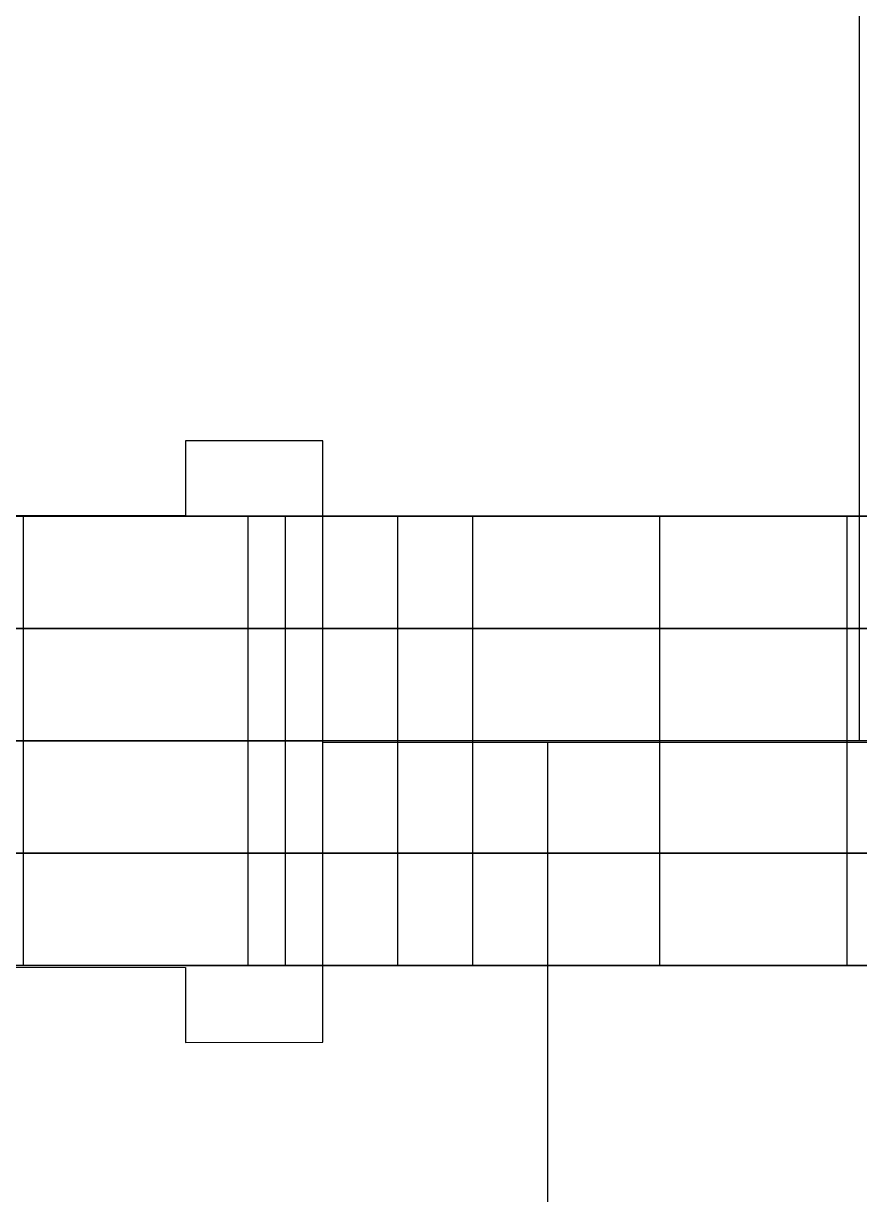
# Model space of a CAD drawing. Extents: x 6886 to 7154, y -44440 to -39703.
# Drawn here: x 6953.5 to 7020.5, y -40607.8 to -40514 of the extents above; entities that cross this region are included whole.
import ezdxf

# ---------------------------------------------------------------- set-up
doc = ezdxf.new("R2010")
doc.units = 0
doc.layers.add('ENDS', color=40, linetype='CONTINUOUS')

# ---------------------------------------------------------------- blocks, each defined once
blk = doc.blocks.new('SKYLARK200_END-S-1')
at = {"layer": 'ENDS'}
for p, q in [((-134, 3868.022, 264), (-134, 4718.005, 264)), ((-134, 3868.022, 282), (-134, 4718.005, 282)), ((-177, 3892.056, 282), (-188, 3892.062, 282)), ((-188, 3892.062, 282), (-188, 3892.062, 264)), ((-177, 3892.056, 264), (-188, 3892.062, 264)), ((-188, 3892.062, 282), (-188, 3886.062, 282)), ((-188, 3892.062, 264), (-188, 3886.062, 264)), ((-177, 3892.056, 273), (-188, 3892.062, 273)), ((-188, 3892.062, 273), (-188, 3886.062, 273)), ((-182.5, 3892.059, 282), (-182.5, 3892.059, 264)), ((-177, 3868.056, 282), (-177, 3892.056, 282)), ((-177, 3892.056, 282), (-177, 3892.056, 264)), ((-177, 3868.056, 264), (-177, 3892.056, 264)), ((-177, 3868.056, 273), (-177, 3892.056, 273)), ((-188, 3889.062, 282), (-188, 3889.062, 264)), ((-188, 3886.062, 282), (-250, 3886, 282)), ((-188, 3886.062, 264), (-250, 3886, 264)), ((-188, 3886.062, 273), (-250, 3886, 273)), ((-250, 3886.028, 141), (-50, 3886.028, 141)), ((-250, 3886.028, 141), (-50, 3886.028, 141)), ((-177, 3886.028, -18), (-225, 3886.028, -18)), ((-225, 3886.028, 300), (-177, 3886.028, 300)), ((-177, 3886.028, -18), (-225, 3886.028, -18)), ((-225, 3886.028, 300), (-177, 3886.028, 300)), ((-201, 3868.028, 300), (-201, 3886.028, 300)), ((-201, 3868.028, -18), (-201, 3886.028, -18)), ((-201, 3868.028, 300), (-201, 3886.028, 300)), ((-188, 3886.062, 282), (-188, 3886.062, 264)), ((-183, 3868.028, 140), (-183, 3886.028, 140)), ((-117, 3886.028, 140), (-183, 3886.028, 140)), ((-183, 3868.028, 128), (-183, 3886.028, 128)), ((-183, 3886.028, 140), (-183, 3886.028, 128)), ((-183, 3886.028, 128), (-177, 3886.028, 128)), ((-183, 3868.028, 134), (-183, 3886.028, 134)), ((-183, 3868.028, 140), (-183, 3886.028, 140)), ((-117, 3886.028, 140), (-183, 3886.028, 140)), ((-183, 3868.028, 128), (-183, 3886.028, 128)), ((-183, 3886.028, 140), (-183, 3886.028, 128)), ((-183, 3886.028, 128), (-177, 3886.028, 128)), ((-183, 3868.028, 134), (-183, 3886.028, 134)), ((-180, 3868.028, 128), (-180, 3886.028, 128)), ((-180, 3868.028, 128), (-180, 3886.028, 128)), ((-177, 3868.028, 128), (-177, 3886.028, 128)), ((-177, 3868.028, -18), (-177, 3886.028, -18)), ((-177, 3886.028, 128), (-177, 3886.028, -18)), ((-177, 3868.028, 300), (-177, 3886.028, 300)), ((-177, 3868.028, 258), (-177, 3886.028, 258)), ((-177, 3886.028, 300), (-177, 3886.028, 258)), ((-177, 3886.028, 258), (-165, 3886.028, 258)), ((-177, 3868.028, 140), (-177, 3886.028, 140)), ((-177, 3868.028, 55), (-177, 3886.028, 55)), ((-177, 3868.028, 264), (-177, 3886.028, 264)), ((-177, 3868.028, 128), (-177, 3886.028, 128)), ((-177, 3868.028, -18), (-177, 3886.028, -18)), ((-177, 3886.028, 128), (-177, 3886.028, -18)), ((-177, 3868.028, 300), (-177, 3886.028, 300)), ((-177, 3868.028, 258), (-177, 3886.028, 258)), ((-177, 3886.028, 300), (-177, 3886.028, 258)), ((-177, 3886.028, 258), (-165, 3886.028, 258)), ((-177, 3868.028, 140), (-177, 3886.028, 140)), ((-177, 3868.028, 55), (-177, 3886.028, 55)), ((-177, 3868.028, 264), (-177, 3886.028, 264)), ((-171, 3868.028, 258), (-171, 3886.028, 258)), ((-171, 3868.028, 258), (-171, 3886.028, 258)), ((-165, 3868.028, 258), (-165, 3886.028, 258)), ((-165, 3868.028, 264), (-165, 3886.028, 264)), ((-165, 3886.028, 258), (-165, 3886.028, 264)), ((-165, 3886.028, 264), (-135, 3886.028, 264)), ((-165, 3868.028, 261), (-165, 3886.028, 261)), ((-165, 3868.028, 258), (-165, 3886.028, 258)), ((-165, 3868.028, 264), (-165, 3886.028, 264)), ((-165, 3886.028, 258), (-165, 3886.028, 264)), ((-165, 3886.028, 264), (-135, 3886.028, 264)), ((-165, 3868.028, 261), (-165, 3886.028, 261)), ((-150, 3868.028, 264), (-150, 3886.028, 264)), ((-150, 3868.028, 264), (-150, 3886.028, 264)), ((-135, 3868.028, 264), (-135, 3886.028, 264)), ((-135, 3868.028, 258), (-135, 3886.028, 258)), ((-135, 3886.028, 264), (-135, 3886.028, 258)), ((-135, 3886.028, 258), (-123, 3886.028, 258)), ((-135, 3868.028, 261), (-135, 3886.028, 261)), ((-135, 3868.028, 264), (-135, 3886.028, 264)), ((-135, 3868.028, 258), (-135, 3886.028, 258)), ((-135, 3886.028, 264), (-135, 3886.028, 258)), ((-135, 3886.028, 258), (-123, 3886.028, 258)), ((-135, 3868.028, 261), (-135, 3886.028, 261)), ((-134, 3886.028, 140), (-134, 3886.028, 258)), ((-177, 3880.056, 282), (-177, 3880.056, 264)), ((-177, 3877.028, -18), (-225, 3877.028, -18)), ((-225, 3877.028, 300), (-177, 3877.028, 300)), ((-177, 3877.028, -18), (-225, 3877.028, -18)), ((-225, 3877.028, 300), (-177, 3877.028, 300)), ((-117, 3877.028, 140), (-183, 3877.028, 140)), ((-183, 3877.028, 140), (-183, 3877.028, 128)), ((-183, 3877.028, 128), (-177, 3877.028, 128)), ((-117, 3877.028, 140), (-183, 3877.028, 140)), ((-183, 3877.028, 140), (-183, 3877.028, 128)), ((-183, 3877.028, 128), (-177, 3877.028, 128)), ((-177, 3877.028, 128), (-177, 3877.028, -18)), ((-177, 3877.028, 300), (-177, 3877.028, 258)), ((-177, 3877.028, 258), (-165, 3877.028, 258)), ((-177, 3877.028, 128), (-177, 3877.028, -18)), ((-177, 3877.028, 300), (-177, 3877.028, 258)), ((-177, 3877.028, 258), (-165, 3877.028, 258)), ((-165, 3877.028, 258), (-165, 3877.028, 264)), ((-165, 3877.028, 264), (-135, 3877.028, 264)), ((-165, 3877.028, 258), (-165, 3877.028, 264)), ((-165, 3877.028, 264), (-135, 3877.028, 264)), ((-135, 3877.028, 264), (-135, 3877.028, 258)), ((-135, 3877.028, 258), (-123, 3877.028, 258)), ((-135, 3877.028, 264), (-135, 3877.028, 258)), ((-135, 3877.028, 258), (-123, 3877.028, 258)), ((-250, 3868.028, 141), (-50, 3868.028, 141)), ((-250, 3868.028, 141), (-50, 3868.028, 141)), ((-250, 3868.028, 141), (-50, 3868.028, 141)), ((-177, 3868.028, -18), (-225, 3868.028, -18)), ((-225, 3868.028, 300), (-177, 3868.028, 300)), ((-177, 3868.028, -18), (-225, 3868.028, -18)), ((-225, 3868.028, 300), (-177, 3868.028, 300)), ((-177, 3868.028, -18), (-225, 3868.028, -18)), ((-225, 3868.028, 300), (-177, 3868.028, 300)), ((-201, 3850.028, 300), (-201, 3868.028, 300)), ((-117, 3868.028, 140), (-183, 3868.028, 140)), ((-183, 3868.028, 140), (-183, 3868.028, 128)), ((-183, 3868.028, 128), (-177, 3868.028, 128)), ((-183, 3850.028, 140), (-183, 3868.028, 140)), ((-117, 3868.028, 140), (-183, 3868.028, 140)), ((-183, 3850.028, 128), (-183, 3868.028, 128)), ((-183, 3868.028, 140), (-183, 3868.028, 128)), ((-183, 3868.028, 128), (-177, 3868.028, 128)), ((-183, 3850.028, 134), (-183, 3868.028, 134)), ((-117, 3868.028, 140), (-183, 3868.028, 140)), ((-183, 3868.028, 140), (-183, 3868.028, 128)), ((-183, 3868.028, 128), (-177, 3868.028, 128)), ((-180, 3850.028, 128), (-180, 3868.028, 128)), ((-123, 3868.013, 282), (-177, 3868.056, 282)), ((-177, 3868.056, 282), (-177, 3868.056, 264)), ((-123, 3868.013, 264), (-177, 3868.056, 264)), ((-123, 3868.013, 273), (-177, 3868.056, 273)), ((-177, 3868.028, 128), (-177, 3868.028, -18)), ((-177, 3868.028, 300), (-177, 3868.028, 258)), ((-177, 3868.028, 258), (-165, 3868.028, 258)), ((-177, 3850.028, 128), (-177, 3868.028, 128)), ((-177, 3850.028, -18), (-177, 3868.028, -18)), ((-177, 3868.028, 128), (-177, 3868.028, -18)), ((-177, 3850.028, 300), (-177, 3868.028, 300)), ((-177, 3850.028, 258), (-177, 3868.028, 258)), ((-177, 3868.028, 300), (-177, 3868.028, 258)), ((-177, 3868.028, 258), (-165, 3868.028, 258)), ((-177, 3850.028, 140), (-177, 3868.028, 140)), ((-177, 3850.028, 55), (-177, 3868.028, 55)), ((-177, 3850.028, 264), (-177, 3868.028, 264)), ((-177, 3868.028, 128), (-177, 3868.028, -18)), ((-177, 3868.028, 300), (-177, 3868.028, 258)), ((-177, 3868.028, 258), (-165, 3868.028, 258)), ((-177, 3867.887, 282), (-123, 3867.93, 282)), ((-177, 3867.887, 264), (-123, 3867.93, 264)), ((-177, 3867.887, 273), (-123, 3867.93, 273)), ((-177, 3843.887, 282), (-177, 3867.887, 282)), ((-177, 3867.887, 282), (-177, 3867.887, 264)), ((-177, 3843.887, 264), (-177, 3867.887, 264)), ((-177, 3843.887, 273), (-177, 3867.887, 273)), ((-171, 3850.028, 258), (-171, 3868.028, 258)), ((-165, 3868.028, 258), (-165, 3868.028, 264)), ((-165, 3868.028, 264), (-135, 3868.028, 264)), ((-165, 3850.028, 258), (-165, 3868.028, 258)), ((-165, 3850.028, 264), (-165, 3868.028, 264)), ((-165, 3868.028, 258), (-165, 3868.028, 264)), ((-165, 3868.028, 264), (-135, 3868.028, 264)), ((-165, 3850.028, 261), (-165, 3868.028, 261)), ((-165, 3868.028, 258), (-165, 3868.028, 264)), ((-165, 3868.028, 264), (-135, 3868.028, 264)), ((-159, 3867.902, 264), (-159, 3267.986, 264)), ((-159, 3867.902, 282), (-159, 3267.986, 282)), ((-150, 3868.034, 282), (-150, 3868.034, 264)), ((-150, 3850.028, 264), (-150, 3868.028, 264)), ((-150, 3867.909, 282), (-150, 3867.909, 264)), ((-135, 3868.028, 264), (-135, 3868.028, 258)), ((-135, 3868.028, 258), (-123, 3868.028, 258)), ((-135, 3850.028, 264), (-135, 3868.028, 264)), ((-135, 3850.028, 258), (-135, 3868.028, 258)), ((-135, 3868.028, 264), (-135, 3868.028, 258)), ((-135, 3868.028, 258), (-123, 3868.028, 258)), ((-135, 3850.028, 261), (-135, 3868.028, 261)), ((-135, 3868.028, 264), (-135, 3868.028, 258)), ((-135, 3868.028, 258), (-123, 3868.028, 258)), ((-134, 3868.028, 140), (-134, 3868.028, 258)), ((-177, 3859.028, -18), (-225, 3859.028, -18)), ((-225, 3859.028, 300), (-177, 3859.028, 300)), ((-117, 3859.028, 140), (-183, 3859.028, 140)), ((-183, 3859.028, 140), (-183, 3859.028, 128)), ((-183, 3859.028, 128), (-177, 3859.028, 128)), ((-177, 3859.028, 128), (-177, 3859.028, -18)), ((-177, 3859.028, 300), (-177, 3859.028, 258)), ((-177, 3859.028, 258), (-165, 3859.028, 258)), ((-165, 3859.028, 258), (-165, 3859.028, 264)), ((-165, 3859.028, 264), (-135, 3859.028, 264)), ((-135, 3859.028, 264), (-135, 3859.028, 258)), ((-135, 3859.028, 258), (-123, 3859.028, 258)), ((-177, 3855.887, 282), (-177, 3855.887, 264)), ((-250, 3850.028, 141), (-50, 3850.028, 141)), ((-250, 3849.944, 282), (-188, 3849.881, 282)), ((-250, 3849.944, 264), (-188, 3849.881, 264)), ((-250, 3849.944, 273), (-188, 3849.881, 273)), ((-177, 3850.028, -18), (-225, 3850.028, -18)), ((-225, 3850.028, 300), (-177, 3850.028, 300)), ((-117, 3850.028, 140), (-183, 3850.028, 140)), ((-183, 3850.028, 140), (-183, 3850.028, 128)), ((-183, 3850.028, 128), (-177, 3850.028, 128)), ((-177, 3850.028, 128), (-177, 3850.028, -18)), ((-177, 3850.028, 300), (-177, 3850.028, 258)), ((-177, 3850.028, 258), (-165, 3850.028, 258)), ((-165, 3850.028, 258), (-165, 3850.028, 264)), ((-165, 3850.028, 264), (-135, 3850.028, 264)), ((-135, 3850.028, 264), (-135, 3850.028, 258)), ((-135, 3850.028, 258), (-123, 3850.028, 258)), ((-188, 3849.881, 282), (-188, 3849.881, 264)), ((-188, 3849.881, 282), (-188, 3843.881, 282)), ((-188, 3849.881, 264), (-188, 3843.881, 264)), ((-188, 3849.881, 273), (-188, 3843.881, 273)), ((-188, 3846.881, 282), (-188, 3846.881, 264)), ((-188, 3843.881, 282), (-177, 3843.887, 282)), ((-188, 3843.881, 264), (-177, 3843.887, 264)), ((-188, 3843.881, 273), (-177, 3843.887, 273)), ((-188, 3843.881, 282), (-188, 3843.881, 264)), ((-182.5, 3843.884, 282), (-182.5, 3843.884, 264)), ((-177, 3843.887, 282), (-177, 3843.887, 264))]:
    blk.add_line(p, q, dxfattribs=at)

msp = doc.modelspace()

# ---------------------------------------------------------------- block references
at = {"layer": 'ENDS'}
msp.add_blockref('SKYLARK200_END-S-1', (7154.495, -44439.531, 18), dxfattribs=at)

doc.saveas('drawing.dxf')
